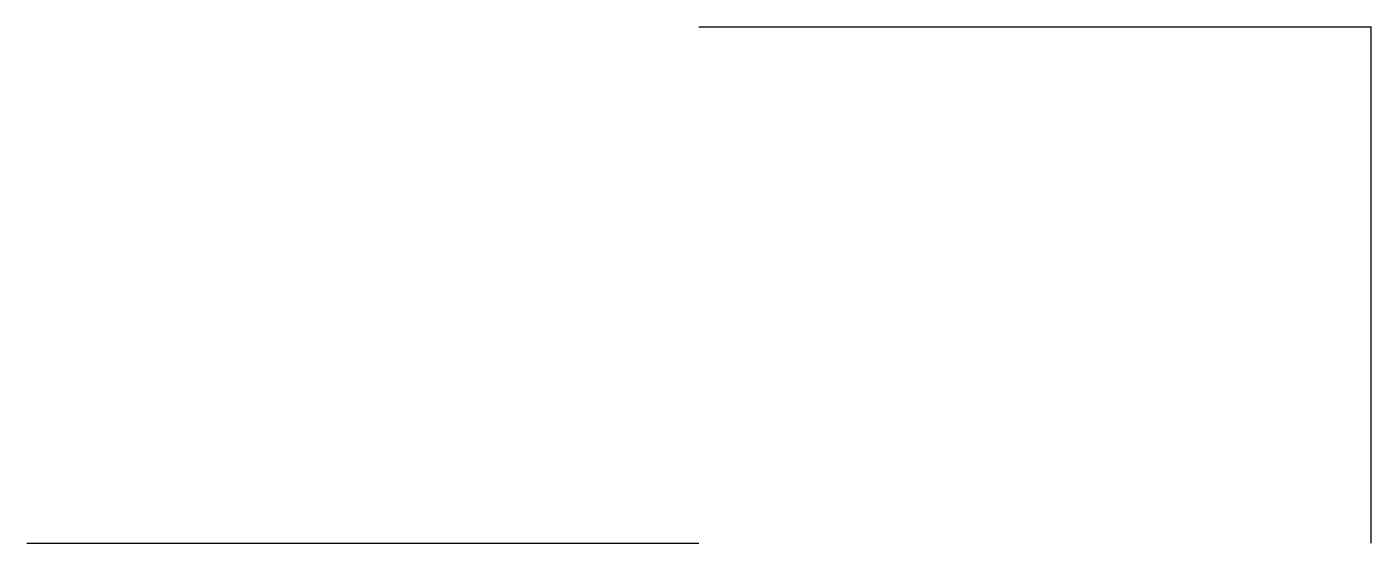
# Model space of a CAD drawing. Extents: x -10 to -3.33, y 0 to 2.56.
import ezdxf

# ---------------------------------------------------------------- set-up
doc = ezdxf.new("R2010")
doc.units = 0
doc.linetypes.add('DASHED', pattern=[0])
doc.layers.get('0').update_dxf_attribs({"linetype": 'CONTINUOUS'})

msp = doc.modelspace()

# ---------------------------------------------------------------- linework, layer by layer
at = {"color": 0, "linetype": 'DASHED'}
for p, q in [((-6.6667, 2.5585), (-3.3333, 2.5585)), ((-3.3333, 0), (-3.3333, 2.5585)), ((-10, 0), (-6.6667, 0))]:
    msp.add_line(p, q, dxfattribs=at)

doc.saveas('drawing.dxf')
